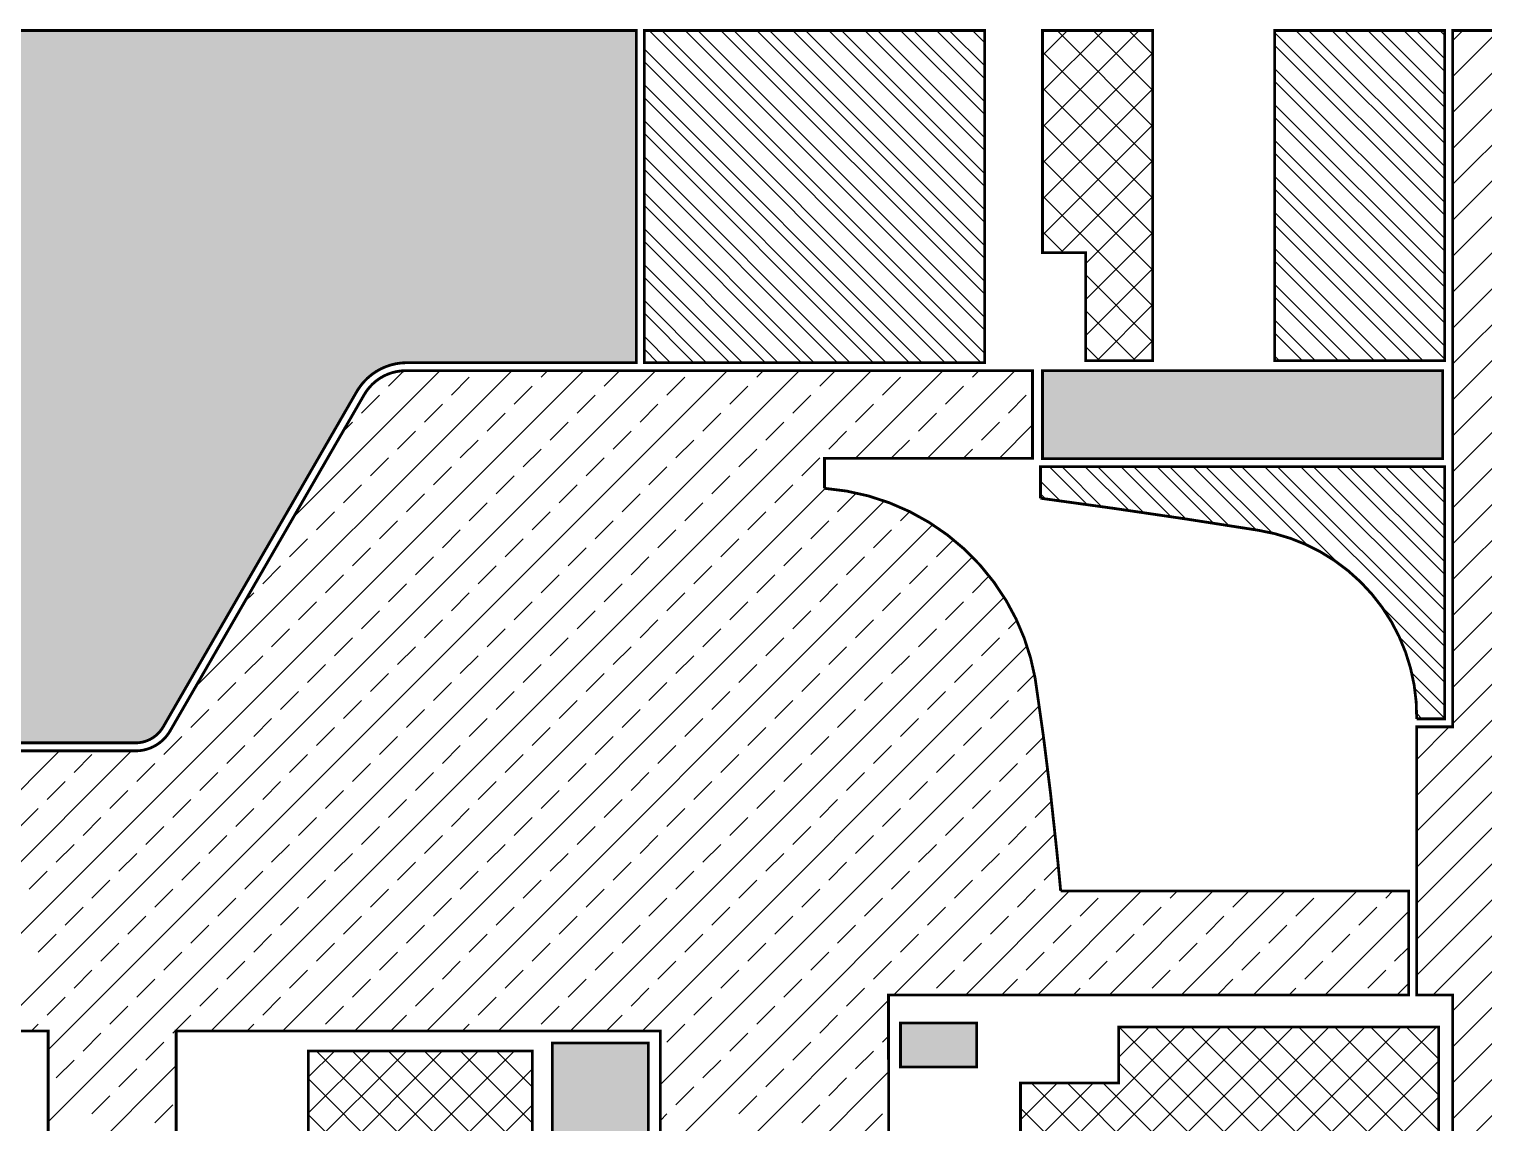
# Model space of a CAD drawing. Header units: millimetres. Extents: x -399213 to 265804, y -9748 to 250638.
# Drawn here: x 60183 to 96538, y 61905 to 89235 of the extents above; entities that cross this region are included whole.
import ezdxf

# ---------------------------------------------------------------- set-up
doc = ezdxf.new("R2010")
doc.units = ezdxf.units.MM
doc.header["$MEASUREMENT"] = 0
doc.layers.add('A-SYM', color=7, linetype='Continuous')
pattern_1 = [(135, (-645889.4401192686, -28571.20610765542), (-449.0128060534577, -449.0128060534577), []), (135, (-646206.9401192686, -28571.20610765542), (-449.0128060534577, -449.0128060534577), [])]

msp = doc.modelspace()

# ---------------------------------------------------------------- hatches: boundary and pattern name
at = {"true_color": 0xf7f281}
h = msp.add_hatch(dxfattribs=at)
h.set_pattern_fill('HEX', color=51, scale=200)
h.set_pattern_definition([(0, (-645889.4401192686, -28571.20610765542), (0, 1099.85226308), [635, -1270]), (120, (-645889.4401192686, -28571.20610765542), (-952.5000002370856, -549.9261315399997), [634.9999999999987, -1269.999999999997]), (59.99999999999999, (-645254.4401192686, -28571.20610765542), (-952.5000002370854, 549.92613154), [635, -1270])])
edge = h.paths.add_edge_path()
edge.add_line((41359.37660260103, 38699.99998421835), (41359.37660260103, 48599.9999998752))
edge.add_line((41359.37660260103, 48599.9999998752), (71353.2456475487, 48599.9999998752))
edge.add_arc((71353.2456475487, 47999.99999987518), 600.0000000000218, -30.045201841981225, 90, ccw=False)
edge.add_line((71872.62405184947, 47699.5901579159), (66059.91453972692, 37650))
edge.add_line((66059.91453972692, 37650), (43059.37660310441, 37699.99999999888))
edge.add_line((43059.37660310441, 37699.99999999888), (43061.55046527018, 38699.99998421836))
edge.add_line((43061.55046527018, 38699.99998421836), (41359.37660260103, 38699.99998421835))
edge = h.paths.add_edge_path()
edge.add_line((90359.3766031044, 43100.00000000093), (88081.38834145945, 43100.00000000093))
edge.add_arc((88081.38834145945, 40300.00000000088), 2800.000000000051, 90, 142.7880094038808)
edge.add_arc((378887.2896284909, -175595.8551704884), 364986.3802762206, 143.4048412577425, 146.5665454389913)
edge.add_line((74296.55631510238, 25500.00000000029), (90359.3766031044, 25500.00000000029))
edge.add_line((90359.3766031044, 25500.00000000029), (90359.3766031044, 43100.00000000093))
h.paths.add_polyline_path([(23759.37660310348, 68000.00000000028), (31759.37660260429, 68000.00000000028), (31759.37660260429, 47700.00000000991), (23759.37660310348, 47700.00000000991)])
edge = h.paths.add_edge_path()
edge.add_line((33009.37660310348, 71400.00000000033), (33009.37660310348, 89200))
edge.add_line((33009.37660310348, 89200), (75359.37660313293, 89200))
edge.add_line((75359.37660313293, 89200), (75359.37660313293, 80899.9999999905))
edge.add_line((75359.37660313293, 80899.9999999905), (69625.22297395137, 80899.9999999905))
edge.add_arc((69625.22297395137, 79449.40476189576), 1450.595238094747, 90, 148.8393472802702)
edge.add_line((68383.91989519249, 80199.99999998808), (63534.17763402907, 71800.0000000007))
edge.add_arc((62841.3573110031, 72199.99999999796), 799.9999999972592, 269.9999999998864, 330.00000000011323, ccw=False)
edge.add_line((62841.35731100151, 71400.0000000007), (33009.37660310348, 71400.00000000033))
h = msp.add_hatch()
h.set_pattern_fill('KHAT43', color=256, scale=2000)
h.set_pattern_definition([(0, (-645889.4401192686, -28571.20610765542), (500, 500), [900, -600, 400, -100]), (0, (-645889.4401192686, -28171.20610765542), (500, 500), [900, -100, 400, -600]), (90, (-645889.4401192686, -28571.20610765542), (-500, -499.9999999999999), [400, -100, 900, -600]), (90, (-645489.4401192686, -28671.20610765542), (500, 499.9999999999999), [-600, 900, -100, 400])])
h.paths.add_polyline_path([(95509.37660310208, 80699.9999999908), (95509.37660310208, 78499.9999999908), (85509.37660310394, 78499.9999999908), (85509.37660310394, 80699.9999999908)])
h.paths.add_polyline_path([(20559.37660310371, 84400), (23559.37660310324, 84400), (23559.37660310324, 81900.83242300102), (20559.37660310371, 81900.83242300102)])
h = msp.add_hatch()
h.set_pattern_fill('ANSI35', color=256, scale=100)
h.set_pattern_definition([(45, (-645889.4401192686, -28571.20610765542), (-449.0128060534577, 449.0128060534577), []), (45, (-645440.4271192686, -28571.20610765542), (-449.0128060534577, 449.0128060534577), [793.75, -158.75, 0, -158.75])])
h.paths.add_polyline_path([(44659.37660260336, 57900.00000000012), (47859.37660260429, 57900.00000000012), (47859.37660260429, 52300.00000004109), (44659.37660260336, 52300.00000004109)])
h.paths.add_polyline_path([(69209.37660262175, 53999.99999998388), (72759.3766026292, 53999.99999998388), (72759.3766026292, 52300.00000002986), (69209.37660262175, 52300.00000002986)])
h.paths.add_polyline_path([(166809.3766030959, 24100.00000003856), (168909.3766030959, 24100.00000003856), (168909.3766030959, 22900.00000003836), (166809.3766030959, 22900.00000003836)])
h.paths.add_polyline_path([(169209.3766030959, 22100.00000003114), (174809.3766030959, 22100.00000003114), (174809.3766030959, 19600.00000006834), (169209.3766030959, 19600.00000006834)])
h.paths.add_polyline_path([(157709.3766031066, 27800.00000002117), (160409.3766030879, 27800.00000002117), (160409.3766030879, 25300.00000001618), (157709.3766031066, 25300.00000001618)])
h.paths.add_polyline_path([(142209.3766031051, 27800.00000004601), (146159.3766030562, 27800.00000004601), (146159.3766030562, 26100.00000007742), (142209.3766031051, 26100.00000007742)])
h.paths.add_polyline_path([(35859.37660260429, 63900.00000000006), (38259.37660260429, 63900.00000000006), (38259.37660260429, 52100.00000000797), (35859.37660260429, 52100.00000000797)])
h.paths.add_polyline_path([(73259.3766026292, 63900.00000000343), (75659.3766026292, 63900.00000000343), (75659.3766026292, 52100.00000002998), (73259.3766026292, 52100.00000002998)])
h.paths.add_polyline_path([(84659.37660310394, 53102.22099111835), (84659.37660310394, 54799.99999989208), (81959.37660310394, 54799.99999989208), (81959.37660310394, 51599.99999986973), (83861.59759437782, 51599.99999986973), (83861.59759437782, 53102.22099111835)])
h.paths.add_polyline_path([(81959.37660310394, 64399.9999998532), (83861.59759437712, 64399.9999998532), (83861.59759437712, 63299.99999988417), (81959.37660310394, 63299.99999988417)])
h.paths.add_polyline_path([(146459.376603056, 27800.00000004601), (147909.3766031052, 27800.00000004601), (147909.3766031052, 26100.00000007769), (146459.376603056, 26100.00000007769)])
h.paths.add_polyline_path([(148209.3766031049, 27800.00000004601), (150909.3766031049, 27800.00000004601), (150909.3766031049, 25900.00000003856), (148209.3766031049, 25900.00000003856)])
h.paths.add_polyline_path([(151209.376603141, 25000.00000003856), (153909.3766030802, 25000.00000003856), (153909.3766030802, 19600.00000006836), (151209.376603141, 19600.00000006836)])
h.paths.add_polyline_path([(157709.3766031474, 25000.00000003853), (160409.3766031381, 25000.00000003853), (160409.3766031381, 19599.99999996537), (157709.3766031474, 19599.99999996537)])
at = {"layer": 'A-SYM'}
h = msp.add_hatch(dxfattribs=at)
h.set_pattern_fill('STEEL', color=6, scale=200, angle=90)
h.set_pattern_definition(pattern_1)
h.paths.add_polyline_path([(196959.3766031035, 46900), (196959.3766031043, 7099.999999999665), (183959.3766030998, 7099.999999999418), (183969.3766030999, 8900), (189959.3766030998, 8900), (189959.3766030998, 10700.00000000818), (193959.3766031044, 10700.00000000827), (193959.3766031042, 23200.00000000832), (189759.3751551809, 23200.00000000821), (189759.3751551808, 19300.00000004505), (178309.3766030867, 19300.00000004505), (178309.3766030867, 30450), (179509.3766031044, 30450), (179509.3766031044, 38950), (179409.3766031043, 38950), (179409.3766031043, 46900.00000000012)])
h.paths.add_polyline_path([(4759.376603105688, 37450), (34859.37660310441, 37450), (34859.37660310441, 25500), (4759.376603105688, 25500)])
h.paths.add_polyline_path([(31759.37660260429, 71200.0000000003), (26259.37660310336, 71200.0000000003), (26259.37660310336, 68200.0000000003), (31759.37660260429, 68200.0000000003)])
h.paths.add_polyline_path([(26259.37660310336, 68200.00000000035), (23559.37660310348, 68200.0000000006), (23559.37660310278, 47500.0000000099), (26994.37647877191, 47500.00000000991), (26994.37647877191, 45700.00000000988), (20559.37660310382, 45700.00000000023), (20559.37660310359, 71400.00000000004), (15959.37660310441, 71400.00000000007), (15959.37660310441, 76899.99999999993), (20559.37660310371, 76899.99999999994), (20559.37660310371, 81700.00000000001), (23559.37660310324, 81700.00000000012), (23559.37660310313, 71200), (23859.37660310301, 71200), (26259.37660310336, 71196.36479447756)])
h.paths.add_polyline_path([(75559.37660313293, 89199.99999999999), (84064.65830234264, 89199.99999999999), (84064.65830234264, 80899.9999999904), (75559.37660313293, 80899.9999999904)])
h.paths.add_polyline_path([(91309.37660311139, 89200.00000000198), (95559.37660310208, 89200.00000000198), (95559.37660310208, 80949.9999999908), (91309.37660311139, 80949.9999999908)])
h.paths.add_polyline_path([(189959.3766031046, 10900.00000000815), (193759.3766031041, 10900.00000000815), (193759.3766031041, 23000.00000000841), (189959.3766031046, 23000.00000000841)], flags=17)
h.paths.add_polyline_path([(180359.3766031044, 7099.99999999936), (183749.3766030996, 7099.999999999127), (183759.3766030998, 9100), (188759.3766030998, 9100), (188759.3766030998, 10900), (189759.3766031046, 10900.00000000003), (189759.3766031043, 19100.00000004505), (180359.3766031044, 19100.00000004465)])
h.paths.add_polyline_path([(-1340.623396894895, 28499.99999999988), (1359.376603105804, 28499.99999999988), (1359.376603105804, 20049.99999999988), (-1340.623396894895, 20049.99999999988)])
h = msp.add_hatch(dxfattribs=at)
h.set_pattern_fill('ANSI37', color=4, scale=200)
h.set_pattern_definition([(45, (-645889.4401192686, -28571.20610765542), (-449.0128060534577, 449.0128060534577), []), (135, (-645889.4401192686, -28571.20610765542), (-449.0128060534577, -449.0128060534576), [])])
h.paths.add_polyline_path([(-540.6233968960587, 10400.00000000198), (-540.6233968960587, 12800.00000003178), (-1340.623396894196, 12800.00000003178), (-1340.623396894196, 18900.00000000198), (1309.376603105804, 18900.00000000198), (1309.376603105804, 10400.00000000198)])
h.paths.add_polyline_path([(60859.37660310394, 3350.000000001979), (60859.37660310394, 1500.000000001979), (57459.37660307321, 1500.000000001979), (57459.37660307321, 700.0000000019791), (51359.37660310394, 700.0000000019791), (51359.37660310394, 3350.000000001979)])
h.paths.add_polyline_path([(38509.37660260289, 35250.00000000198), (35209.37660260289, 35250.00000000198), (35209.37660260475, 45300.00000000943), (38509.37660260289, 45300.00000000943)])
h.paths.add_polyline_path([(103559.3766031039, 1500.000000001979), (105959.3766031347, 1500.000000001979), (105959.3766031347, 700.0000000019791), (112059.3766031039, 700.0000000019791), (112059.3766031039, 3350.000000001979), (103559.3766031039, 3350.000000001979)])
h.paths.add_polyline_path([(177109.3766030909, 27800.00000003923), (177109.3766030909, 25970.00000006903), (177809.3766030928, 25970.00000004668), (177809.3766030928, 19600.00000006903), (175109.3766030928, 19600.00000006903), (175109.3766030928, 27800.00000003923)])
h.paths.add_polyline_path([(177259.3766031021, 46850.00000000198), (177259.3766031021, 44499.99999997218), (176509.3766031039, 44499.99999997218), (176509.3766031039, 38400.00000000198), (179159.3766031039, 38400.00000000198), (179159.3766031039, 46850.00000000198)])
h.paths.add_polyline_path([(121309.3766022732, 57099.99999997963), (116509.3766022732, 57099.99999997963), (116509.3766022732, 64299.99999997963), (127459.3766031021, 64299.99999997963), (127459.3766031021, 59799.99999997963), (121309.3766022732, 59799.99999997963)])
h.paths.add_polyline_path([(162759.3767589123, 81300.00000000198), (162759.3767589123, 78650.00000000198), (153059.3766031039, 78650.00000000198), (153059.3766031039, 81300.00000000198), (159159.3766030732, 81300.00000000198), (159159.3766030732, 80500.00000000198), (161209.3767589123, 80500.00000000198), (161209.3767589123, 81300.00000000198)])
h.paths.add_polyline_path([(86584.37660310382, 80950.00000003526), (86584.37660310394, 83649.9999999908), (85509.37660310394, 83649.9999999908), (85509.37660310394, 89200.00000000198), (88259.37660311139, 89200.00000000198), (88259.37660310941, 80950.00000003526)])
h.paths.add_polyline_path([(38759.37660260289, 63700.00000000198), (38759.37660266436, 56299.99999999453), (40559.37660260289, 56299.99999999453), (40559.37660260289, 54299.99999999453), (42609.37660260289, 54299.99999999453), (42609.37660260289, 52300.00000005786), (44359.37660260289, 52300.00000005786), (44359.37660260289, 58200.00000000198), (44859.37660260289, 58200.00000000198), (44859.37660260289, 60900.00000000198), (44359.37660260289, 60900.00000000198), (44359.37660260289, 63700.00000000198)])
h.paths.add_polyline_path([(72759.37660262804, 63700.00000000198), (67159.3766026299, 63700.00000000198), (67159.3766026299, 52300.00000003178), (68909.37660262804, 52300.00000003178), (68909.37660262804, 54299.99999998335), (70959.37660262058, 54299.99999998335), (70959.37660262058, 56299.99999998335), (72759.37660262058, 56299.99999998335)])
h.paths.add_polyline_path([(169209.3766030956, 25400.00000003923), (173959.3766030956, 25400.00000003923), (173959.3766030993, 27800.00000004668), (170109.3766030956, 27800.00000001688), (170109.3766030956, 26950.00000001688), (169209.3766031188, 26950.00000001315)])
h.paths.add_polyline_path([(15959.37660310441, 89200.00000000001), (15959.37660310441, 84699.99999999994), (23559.37660310313, 84700.00000000019), (23559.37660310301, 89199.99999999999)])
h.paths.add_polyline_path([(95409.3766031044, 64299.99999999999), (95409.3766031044, 59799.99999999904), (84959.37660310382, 59800), (84959.37660310382, 62899.99999988417), (87409.37660314376, 62899.99999988417), (87409.37660314376, 64300)])
h.paths.add_polyline_path([(150909.3766031039, 19600.00000006903), (145209.3766030909, 19600.00000009139), (145209.3766030881, 25800.00000006903), (147909.3766031058, 25800.00000006903), (147909.3766031058, 25600.00000003923), (150909.3766031039, 25600.00000003923)])
h = msp.add_hatch(dxfattribs=at)
h.set_pattern_fill('ANSI31', color=1, scale=200)
h.set_pattern_definition([(45, (-645889.4401192686, -28571.20610765542), (-449.0128060534577, 449.0128060534577), [])])
h.paths.add_polyline_path([(116209.3766022741, 64599.99999998073), (116209.3766022741, 56799.99999998062), (121609.3766022741, 56799.99999998062), (121609.3766022741, 59499.99999998062), (128559.3766031032, 59499.99999998062), (128559.3766031032, 64599.9999999805)], flags=16)
h.paths.add_polyline_path([(112559.3766031041, 38000), (120159.3766031041, 38000), (120159.3766031044, 14000.00000000012), (112559.3766031044, 14000.00000000012)], flags=16)
h.paths.add_polyline_path([(95759.3766031044, 89200), (103359.3766031035, 89199.99999999999), (103359.3766031035, 81300), (125059.3766031037, 81300), (125059.3766031036, 79599.99999999907), (128459.3766031036, 79599.99999999884), (128459.3766031037, 81700), (125459.3626503729, 81699.99999999953), (125459.3774138093, 88100.00000000001), (138359.3766031034, 88099.99999999988), (138359.3766031042, 77299.99999999907), (153009.3766031037, 77299.99999999907), (153009.3766031037, 78399.99999999907), (163009.3766031035, 78399.99999999907), (163009.3766031036, 81299.99999999875), (163159.3766031036, 81299.99999999876), (163159.3766031037, 89200), (174966.8352236398, 89200), (200167.5976120103, 64000), (197659.3766031031, 63684.98120507167), (197659.3766031031, 46784.98120507004), (176259.3766031035, 47099.99999999994), (176259.3766031042, 40899.99999999534), (171609.3766031042, 40899.99999999482), (171609.3766031042, 45599.99999999534), (170109.3766031038, 45599.99999999534), (170109.3766031038, 47099.99999999872), (161198.8214755745, 47099.99999999872), (158559.3766031117, 45340.37008502739), (149309.3766031116, 45340.37008503592), (146719.9317306593, 47100.00000000012), (131759.3766031078, 47100.00000000271), (131759.3766031066, 25200.0000000461), (138759.3766031042, 25200.00000003724), (138759.3766031042, 21450.00000000093), (132659.3766031044, 21450.00000000093), (132659.3766031044, 19950), (131759.3766031044, 19950), (131759.3766031044, 16800.00000006543), (138909.3766031044, 16800.00000006543), (138909.3766031042, 10499.99999999965), (131759.3766031048, 10499.99999999965), (131759.3766031048, 8200.000000001732), (145209.3766031044, 8200.000000001732), (145209.3766031044, 700), (112309.3766031046, 700), (112309.3766031044, 3600.000000000873), (95159.3766031044, 3600.000000000247), (95159.3766031044, 5799.999999999534), (85359.37660310452, 5799.999999999534), (85359.37660310452, 700.0000000002328), (64009.37658314896, 699.9999999995052), (64009.37658314907, 3599.999931939747), (39159.37660310464, 3599.999931941027), (39159.37660310464, 700.0000000002328), (7559.376603103476, 700.0000000002328), (7559.376603103476, 10400.00000000012), (1559.376603104873, 10400.00000000012), (1559.376603105571, 17100.00000000032), (15959.37660310348, 17100), (15959.37660310348, 16900), (40659.37660310278, 16899.99999999697), (40659.37660310266, 15199.99999999907), (44059.37660310324, 15199.99999999866), (44059.37660310348, 17300.00000000012), (37459.37660310348, 17300.00000000012), (37459.37660310348, 25500), (35059.37660310441, 25500), (35059.37660310534, 35000.00000000024), (38759.37660260068, 34999.99999999988), (38759.37660260103, 38499.99998421835), (42809.37660310441, 38499.99998421835), (42809.37660310441, 34999.99999999988), (62309.37660310348, 34999.99999999988), (62309.37660310348, 25499.99999999999), (58459.37660310161, 25499.99999999999), (58459.37660310161, 16899.99999999907), (90559.3766031044, 16900.00000000012), (90559.3766031044, 59449.99999999999), (95759.37660310417, 59449.99999999999), (95759.3766031044, 65100), (94859.3766031044, 65100.00000000001), (94859.3766031044, 71800), (95759.37660310348, 71800)])
h = msp.add_hatch(dxfattribs=at)
h.set_pattern_fill('STEEL', color=6, scale=200, angle=90)
h.set_pattern_definition(pattern_1)
edge = h.paths.add_edge_path()
edge.add_line((85459.37660310301, 78299.99999999072), (85459.37660310313, 77512.92485694317))
edge.add_arc((57159.37660315268, -133747.593932596), 213147.5939325199, 80.89099970402458, 82.3702036607965, ccw=False)
edge.add_arc((90159.37660310416, 72071.25704140945), 4700.000000000185, 40.445499852010585, 80.8909997040829, ccw=False)
edge.add_arc((90159.3766031044, 72071.25704140967), 4699.999999999857, -0.8686987569288931, 40.445499852010585, ccw=False)
edge.add_line((94858.8364054698, 72000), (95559.37660310336, 72000))
edge.add_line((95559.37660310336, 72000), (95559.37660310336, 78299.99999999076))
edge.add_line((95559.37660310336, 78299.99999999076), (85459.37660310301, 78299.99999999072))
h.paths.add_polyline_path([(10159.37660310511, 25099.99999999999), (15759.37660310359, 25099.99999999999), (15759.37660310359, 17310.00000002235), (10159.37660310511, 17310.00000002235)])

# ---------------------------------------------------------------- linework, layer by layer
at = {"color": 31, "linetype": 'Continuous'}
for p, q in [((57539.18222110532, 64200.00000001595), (74039.18222107989, 80699.99999999051)), ((59335.23344532179, 64200.00000001863), (75835.23344529362, 80699.99999999045)), ((60659.37660264579, 63728.09193312883), (77631.28466950753, 80699.99999999057)), ((60659.37660265114, 61932.04070892028), (79427.33589372138, 80699.99999999051)), ((64341.56235519482, 72798.43135831936), (72243.13099686604, 80699.99999999057)), ((64723.38711795403, 64200.00000000937), (81223.38711793511, 80699.99999999045)), ((66795.01395394257, 77047.9341812809), (70447.07977265213, 80699.99999999045)), ((69163.45390875588, 80314.39936030805), (69548.08323545552, 80699.02868700768)), ((70734.99872994289, 80089.89295728126), (71184.01153599635, 80538.90576333473)), ((72980.06276021022, 80538.9057633348), (73141.15699686605, 80699.99999999063)), ((74551.60758139729, 80314.39936030796), (74937.20822107984, 80699.99999999051)), ((76123.15240258446, 80089.89295728134), (76572.16520863792, 80538.9057633348)), ((78368.21643285164, 80538.90576333473), (78529.31066950747, 80699.99999999056)), ((79939.76125403879, 80314.39936030797), (80325.36189372135, 80699.99999999053)), ((80829.43834217155, 78510.0000000131), (83019.43834214902, 80699.99999999057)), ((81511.30607522593, 80089.89295728132), (81960.3188812794, 80538.90576333478)), ((82625.48956638545, 78510.0000000131), (84815.48956636287, 80699.99999999051)), ((83756.37010549319, 80538.90576333478), (83917.46434214902, 80699.99999999061)), ((68489.9346996757, 79640.88015122786), (68938.94750572916, 80089.89295728132)), ((72306.54355113003, 79865.38655425461), (72755.5563571835, 80314.39936030807)), ((73878.0883723171, 79640.88015122777), (74327.10117837056, 80089.89295728123)), ((77694.69722377145, 79865.38655425454), (78143.71002982491, 80314.399360308)), ((79266.2420449586, 79640.88015122779), (79715.25485101207, 80089.89295728125)), ((83082.850896413, 79865.3865542546), (83531.86370246646, 80314.39936030806)), ((84654.3957176001, 79640.88015122779), (85103.40852365356, 80089.89295728125)), ((70061.4795208627, 79416.37374820108), (70510.49232691617, 79865.38655425454)), ((71633.02434204984, 79191.86734517443), (72082.0371481033, 79640.88015122789)), ((75449.63319350427, 79416.37374820115), (75898.64599955773, 79865.38655425461)), ((77021.17801469126, 79191.86734517435), (77470.19082074473, 79640.88015122782)), ((80837.78686614575, 79416.37374820113), (81286.79967219921, 79865.3865542546)), ((82409.33168733281, 79191.86734517441), (82858.34449338628, 79640.88015122787)), ((68021.73922344472, 79172.68467499688), (68265.42829664897, 79416.37374820113)), ((73204.56916323691, 78967.36094214758), (73653.58196929038, 79416.37374820105)), ((78592.72283587842, 78967.3609421476), (79041.73564193188, 79416.37374820106)), ((83980.87650851991, 78967.3609421476), (84429.88931457337, 79416.37374820106)), ((84421.54079059919, 78510.00000001304), (85259.37660310307, 79347.83581251692)), ((69387.96031178252, 78742.85453912089), (69836.97311783598, 79191.86734517435)), ((70959.50513296966, 78518.34813609424), (71408.51793902312, 78967.3609421477)), ((74776.11398442408, 78742.85453912096), (75225.12679047755, 79191.86734517443)), ((76347.65880561108, 78518.34813609417), (76796.67161166454, 78967.36094214763)), ((80164.26765706556, 78742.85453912095), (80613.28046311902, 79191.86734517441)), ((81735.81247825263, 78518.34813609422), (82184.82528430609, 78967.36094214769)), ((72531.04995415673, 78293.8417330674), (72980.06276021019, 78742.85453912086)), ((77919.20362679823, 78293.84173306741), (78368.2164328517, 78742.85453912088)), ((83523.51556638541, 78510.0000000131), (83756.37010549319, 78742.85453912088)), ((68714.44110270233, 78069.3353300407), (69163.4539087558, 78518.34813609417)), ((70285.98592388947, 77844.82892701405), (70734.99872994293, 78293.84173306751)), ((74102.5947753439, 78069.33533004078), (74551.60758139736, 78518.34813609424)), ((75674.13959653089, 77844.82892701398), (76123.15240258435, 78293.84173306744)), ((79490.74844798537, 78069.33533004076), (79939.76125403884, 78518.34813609422)), ((68040.92189362214, 77395.81612096052), (68489.9346996756, 77844.82892701398)), ((71857.53074507654, 77620.32252398721), (72306.54355113, 78069.33533004067)), ((73429.07556626371, 77395.81612096059), (73878.08837231717, 77844.82892701405)), ((77245.68441771805, 77620.32252398723), (77694.69722377151, 78069.33533004069)), ((78817.22923890519, 77395.81612096058), (79266.24204495865, 77844.82892701404)), ((66519.43834216386, 64200.00000000541), (80078.70523299306, 77759.26689083461)), ((68315.48956637376, 64200.0000000014), (81559.80807222467, 77444.31850585231)), ((69612.46671480928, 77171.30971793387), (70061.47952086275, 77620.32252398733)), ((75000.6203874507, 77171.3097179338), (75449.63319350417, 77620.32252398726)), ((80388.77406009227, 77171.30971793385), (80837.78686614573, 77620.32252398731)), ((67367.40268454196, 76722.29691188033), (67816.41549059542, 77171.3097179338)), ((71184.01153599635, 76946.80331490703), (71633.02434204982, 77395.81612096049)), ((72755.55635718352, 76722.2969118804), (73204.56916323699, 77171.30971793387)), ((76572.16520863786, 76946.80331490704), (77021.17801469132, 77395.8161209605)), ((78143.710029825, 76722.29691188039), (78592.72283587846, 77171.30971793385)), ((81960.31888127935, 76946.80331490704), (82191.21294395304, 77177.69737758073)), ((68938.9475057291, 76497.79050885368), (69387.96031178256, 76946.80331490714)), ((70111.54079058347, 64199.99999999732), (82764.4437751472, 76852.90298456105)), ((70510.49232691617, 76273.28410582684), (70959.50513296963, 76722.2969118803)), ((74327.10117837052, 76497.7905088536), (74776.11398442398, 76946.80331490707)), ((75898.64599955767, 76273.28410582685), (76347.65880561114, 76722.29691188032)), ((79715.25485101208, 76497.79050885366), (80164.26765706555, 76946.80331490713)), ((81286.79967219917, 76273.28410582685), (81735.81247825263, 76722.29691188032)), ((66693.88347546177, 76048.77770280014), (67142.89628151523, 76497.7905088536)), ((72082.03714810334, 76048.77770280022), (72531.0499541568, 76497.79050885368)), ((77470.19082074481, 76048.7777028002), (77919.20362679828, 76497.79050885366)), ((82858.34449338625, 76048.77770280014), (83284.81862736243, 76475.25183677633)), ((68265.42829664891, 75824.27129977349), (68714.44110270237, 76273.28410582696)), ((69836.97311783598, 75599.76489674665), (70285.98592388944, 76048.77770280011)), ((71907.5920147933, 64199.99999999336), (83755.09673660254, 76047.5047218026)), ((73653.58196929033, 75824.27129977342), (74102.5947753438, 76273.28410582688)), ((75225.12679047749, 75599.76489674667), (75674.13959653095, 76048.77770280013)), ((79041.7356419319, 75824.27129977348), (79490.74844798536, 76273.28410582694)), ((80613.28046311898, 75599.76489674667), (81062.29326917244, 76048.77770280013)), ((66020.36426638158, 75375.25849371996), (66469.37707243505, 75824.27129977342)), ((71408.51793902315, 75375.25849372003), (71857.53074507661, 75824.27129977349)), ((76796.67161166463, 75375.25849372002), (77245.68441771809, 75824.27129977348)), ((82184.82528430606, 75375.25849371996), (82633.83809035952, 75824.27129977342)), ((67591.90908756873, 75150.7520906933), (68040.92189362219, 75599.76489674677)), ((69163.4539087558, 74926.24568766647), (69612.46671480926, 75375.25849371993)), ((72980.06276021014, 75150.75209069323), (73429.07556626361, 75599.7648967467)), ((74551.6075813973, 74926.24568766648), (75000.62038745076, 75375.25849371994)), ((78368.21643285171, 75150.75209069329), (78817.22923890517, 75599.76489674675)), ((79939.76125403879, 74926.24568766648), (80388.77406009226, 75375.25849371994)), ((83756.3701054932, 75150.7520906933), (84176.06365267621, 75570.44563787631)), ((65568.28762469703, 74923.1818520354), (65795.85786335486, 75150.75209069323)), ((66918.38987848854, 74477.23288161312), (67367.402684542, 74926.24568766658)), ((70734.99872994296, 74701.73928463984), (71184.01153599643, 75150.7520906933)), ((72306.54355112996, 74477.23288161305), (72755.55635718342, 74926.24568766651)), ((73703.64323900314, 64199.99999998929), (84546.68015064491, 75043.03691163106)), ((76123.15240258444, 74701.73928463983), (76572.1652086379, 75150.75209069329)), ((77694.69722377152, 74477.2328816131), (78143.71002982499, 74926.24568766657)), ((81511.30607522588, 74701.73928463977), (81960.31888127934, 75150.75209069323)), ((83082.85089641302, 74477.23288161312), (83531.86370246648, 74926.24568766658)), ((68489.9346996756, 74252.72647858628), (68938.94750572907, 74701.73928463974)), ((73878.08837231711, 74252.7264785863), (74327.10117837058, 74701.73928463976)), ((79266.2420449586, 74252.7264785863), (79715.25485101207, 74701.73928463976)), ((66244.87066940835, 73803.71367253293), (66693.88347546181, 74252.7264785864)), ((70061.47952086278, 74028.22007555966), (70510.49232691624, 74477.23288161312)), ((71633.02434204977, 73803.71367253286), (72082.03714810323, 74252.72647858632)), ((75449.63319350425, 74028.22007555964), (75898.64599955772, 74477.2328816131)), ((77021.17801469134, 73803.71367253292), (77470.1908207448, 74252.72647858638)), ((80837.78686614569, 74028.22007555958), (81286.79967219915, 74477.23288161305)), ((82409.33168733283, 73803.71367253293), (82858.34449338629, 74252.7264785864)), ((84654.39571760014, 74252.72647858635), (84863.57355918355, 74461.90432016976)), ((67816.41549059542, 73579.20726950609), (68265.42829664888, 74028.22007555955)), ((69387.96031178259, 73354.70086647947), (69836.97311783605, 73803.71367253293)), ((73204.56916323693, 73579.2072695061), (73653.58196929039, 74028.22007555957)), ((74776.11398442407, 73354.70086647946), (75225.12679047753, 73803.71367253292)), ((75499.69446321303, 64199.99999998539), (85120.27928799996, 73820.58482477232)), ((78592.72283587842, 73579.2072695061), (79041.73564193188, 74028.22007555957)), ((80164.2676570655, 73354.7008664794), (80613.28046311896, 73803.71367253286)), ((83980.87650851996, 73579.20726950617), (84429.88931457342, 74028.22007555963)), ((65571.35146032817, 73130.19446345275), (66020.36426638163, 73579.20726950621)), ((70959.50513296959, 73130.19446345267), (71408.51793902305, 73579.20726950614)), ((76347.65880561115, 73130.19446345273), (76796.67161166461, 73579.2072695062)), ((81735.81247825264, 73130.19446345275), (82184.8252843061, 73579.20726950621)), ((67142.89628151523, 72905.6880604259), (67591.9090875687, 73354.70086647937)), ((68714.4411027024, 72681.18165739928), (69163.45390875587, 73130.19446345275)), ((72531.04995415674, 72905.68806042592), (72980.0627602102, 73354.70086647938)), ((74102.59477534388, 72681.18165739927), (74551.60758139734, 73130.19446345273)), ((77919.20362679823, 72905.68806042592), (78368.2164328517, 73354.70086647938)), ((79490.74844798532, 72681.18165739921), (79939.76125403878, 73130.19446345267)), ((83307.35729943977, 72905.68806042598), (83756.37010549323, 73354.70086647944)), ((84878.90212062681, 72681.1816573992), (85306.42238570307, 73108.70192247546)), ((64897.83225124798, 72456.67525437256), (65346.84505730144, 72905.68806042602)), ((70285.9859238894, 72456.67525437249), (70734.99872994286, 72905.68806042595)), ((75674.13959653096, 72456.67525437255), (76123.15240258443, 72905.68806042601)), ((81062.29326917246, 72456.67525437256), (81511.30607522592, 72905.68806042602)), ((66469.37707243505, 72232.16885134572), (66918.38987848851, 72681.18165739918)), ((68040.92189362222, 72007.6624483191), (68489.93469967568, 72456.67525437256)), ((71857.53074507655, 72232.16885134573), (72306.54355113002, 72681.1816573992)), ((73429.0755662637, 72007.66244831908), (73878.08837231716, 72456.67525437255)), ((77245.68441771805, 72232.16885134573), (77694.69722377151, 72681.1816573992)), ((78817.22923890513, 72007.66244831902), (79266.24204495859, 72456.67525437249)), ((82633.83809035958, 72232.16885134579), (83082.85089641305, 72681.18165739925)), ((84205.38291154662, 72007.66244831901), (84654.39571760008, 72456.67525437247)), ((64224.31304216781, 71783.15604529237), (64673.32584822126, 72232.16885134584)), ((65795.85786335486, 71558.64964226553), (66244.87066940832, 72007.662448319)), ((69612.46671480921, 71783.1560452923), (70061.47952086267, 72232.16885134576)), ((71184.01153599637, 71558.64964226555), (71633.02434204983, 72007.66244831901)), ((75000.62038745078, 71783.15604529236), (75449.63319350424, 72232.16885134582)), ((75959.37660262932, 62863.63091518788), (85424.61791283818, 72328.87222539674)), ((76572.16520863786, 71558.64964226555), (77021.17801469132, 72007.66244831901)), ((80388.77406009227, 71783.15604529237), (80837.78686614573, 72232.16885134584)), ((81960.3188812794, 71558.6496422656), (82409.33168733286, 72007.66244831907)), ((67367.40268454203, 71334.14323923891), (67816.4154905955, 71783.15604529237)), ((72755.55635718351, 71334.1432392389), (73204.56916323697, 71783.15604529236)), ((78143.71002982494, 71334.14323923884), (78592.7228358784, 71783.1560452923)), ((83531.86370246643, 71334.14323923882), (83980.8765085199, 71783.15604529229)), ((63550.79383308761, 71109.63683621219), (63999.80663914107, 71558.64964226565)), ((65122.33865427467, 70885.13043318535), (65571.35146032814, 71334.14323923881)), ((68938.94750572903, 71109.63683621211), (69387.96031178249, 71558.64964226558)), ((70510.49232691618, 70885.13043318536), (70959.50513296964, 71334.14323923882)), ((74327.10117837059, 71109.63683621217), (74776.11398442405, 71558.64964226563)), ((75898.64599955767, 70885.13043318536), (76347.65880561114, 71334.14323923882)), ((79715.25485101208, 71109.63683621219), (80164.26765706555, 71558.64964226565)), ((81286.79967219921, 70885.13043318542), (81735.81247825267, 71334.14323923888)), ((85103.40852365359, 71109.6368362122), (85533.60465642375, 71539.83296898236)), ((51159.37660265225, 61412.29682999058), (60947.07977266237, 71200.0000000007)), ((55743.13099688885, 64200.00000001339), (62743.13099687622, 71200.00000000076)), ((61305.72980282032, 70660.6240301587), (61754.74260887378, 71109.63683621216)), ((66693.88347546184, 70660.62403015872), (67142.8962815153, 71109.63683621219)), ((72082.03714810332, 70660.62403015871), (72531.04995415678, 71109.63683621217)), ((77470.19082074476, 70660.62403015865), (77919.20362679822, 71109.63683621211)), ((82858.34449338625, 70660.62403015864), (83307.35729943971, 71109.6368362121)), ((62877.27462400743, 70436.117627132), (63326.28743006088, 70885.13043318546)), ((64448.81944519449, 70211.61122410516), (64897.83225124795, 70660.62403015862)), ((68265.42829664884, 70436.11762713193), (68714.4411027023, 70885.13043318539)), ((69836.973117836, 70211.61122410517), (70285.98592388946, 70660.62403015864)), ((73653.5819692904, 70436.11762713199), (74102.59477534387, 70885.13043318545)), ((75225.12679047749, 70211.61122410517), (75674.13959653095, 70660.62403015864)), ((75959.37660262937, 61067.57969097403), (85635.97120070568, 70744.17428905034)), ((79041.7356419319, 70436.117627132), (79490.74844798536, 70885.13043318546)), ((80613.28046311902, 70211.61122410523), (81062.29326917249, 70660.6240301587)), ((84429.8893145734, 70436.11762713201), (84878.90212062687, 70885.13043318548)), ((60632.21059374014, 69987.10482107851), (61081.22339979359, 70436.11762713197)), ((62203.75541492724, 69762.59841805181), (62652.7682209807, 70211.61122410528)), ((66020.36426638166, 69987.10482107854), (66469.37707243512, 70436.117627132)), ((67591.90908756865, 69762.59841805174), (68040.92189362212, 70211.6112241052)), ((71408.51793902314, 69987.10482107852), (71857.5307450766, 70436.11762713199)), ((72980.06276021022, 69762.5984180518), (73429.07556626368, 70211.61122410526)), ((76796.67161166457, 69987.10482107846), (77245.68441771803, 70436.11762713193)), ((78368.21643285171, 69762.59841805181), (78817.22923890517, 70211.61122410528)), ((82184.82528430606, 69987.10482107845), (82633.83809035952, 70436.11762713191)), ((83756.37010549322, 69762.59841805183), (84205.38291154668, 70211.61122410529)), ((63775.3002361143, 69538.09201502497), (64224.31304216775, 69987.10482107844)), ((69163.45390875581, 69538.09201502499), (69612.46671480927, 69987.10482107845)), ((74551.6075813973, 69538.09201502499), (75000.62038745076, 69987.10482107845)), ((79939.76125403884, 69538.09201502505), (80388.7740600923, 69987.10482107851)), ((85327.91492668027, 69538.09201502497), (85731.57297609274, 69941.75006443744)), ((59958.69138465995, 69313.58561199832), (60407.7041907134, 69762.59841805178)), ((61530.23620584705, 69089.07920897163), (61979.24901190051, 69538.09201502509)), ((65346.84505730147, 69313.58561199835), (65795.85786335493, 69762.59841805181)), ((66918.38987848847, 69089.07920897155), (67367.40268454193, 69538.09201502502)), ((70734.99872994295, 69313.58561199834), (71184.01153599641, 69762.5984180518)), ((72306.54355113003, 69089.07920897161), (72755.5563571835, 69538.09201502507)), ((76123.15240258438, 69313.58561199828), (76572.16520863785, 69762.59841805174)), ((77694.69722377152, 69089.07920897163), (78143.71002982499, 69538.09201502509)), ((81511.30607522588, 69313.58561199826), (81960.31888127934, 69762.59841805173)), ((83082.85089641303, 69089.07920897164), (83531.8637024665, 69538.0920150251)), ((63101.78102703411, 68864.57280594479), (63550.79383308758, 69313.58561199825)), ((64673.32584822128, 68640.06640291816), (65122.33865427473, 69089.07920897163)), ((68489.93469967562, 68864.5728059448), (68938.94750572908, 69313.58561199826)), ((70061.47952086276, 68640.06640291815), (70510.49232691622, 69089.07920897161)), ((73878.08837231711, 68864.5728059448), (74327.10117837058, 69313.58561199826)), ((75449.6331935042, 68640.06640291809), (75898.64599955766, 69089.07920897155)), ((79266.24204495865, 68864.57280594486), (79715.25485101211, 69313.58561199832)), ((80837.78686614569, 68640.06640291808), (81286.79967219915, 69089.07920897154)), ((81787.84813571483, 65099.99999984569), (85820.25786864996, 69132.40973278083)), ((84654.39571760008, 68864.57280594479), (85103.40852365355, 69313.58561199825)), ((60856.71699676687, 68415.55999989144), (61305.72980282032, 68864.5728059449)), ((66244.87066940828, 68415.55999989137), (66693.88347546174, 68864.57280594483)), ((71633.02434204984, 68415.55999989143), (72082.0371481033, 68864.57280594489)), ((77021.17801469134, 68415.55999989144), (77470.1908207448, 68864.5728059449)), ((82409.33168733284, 68415.55999989145), (82858.3444933863, 68864.57280594492)), ((62428.26181795393, 68191.0535968646), (62877.27462400738, 68640.06640291806)), ((63999.8066391411, 67966.54719383798), (64448.81944519456, 68415.55999989144)), ((67816.41549059543, 68191.05359686461), (68265.4282966489, 68640.06640291808)), ((69387.96031178258, 67966.54719383796), (69836.97311783604, 68415.55999989143)), ((73204.56916323693, 68191.05359686461), (73653.58196929039, 68640.06640291808)), ((74776.11398442401, 67966.5471938379), (75225.12679047747, 68415.55999989137)), ((78592.72283587846, 68191.05359686467), (79041.73564193193, 68640.06640291814)), ((80164.2676570655, 67966.54719383789), (80613.28046311896, 68415.55999989135)), ((83980.8765085199, 68191.0535968646), (84429.88931457336, 68640.06640291806)), ((60183.19778768668, 67742.04079081125), (60632.21059374014, 68191.05359686472)), ((65571.3514603281, 67742.04079081118), (66020.36426638156, 68191.05359686464)), ((70959.50513296966, 67742.04079081124), (71408.51793902312, 68191.0535968647)), ((76347.65880561115, 67742.04079081125), (76796.67161166461, 68191.05359686472)), ((81735.81247825266, 67742.04079081127), (82184.82528430612, 68191.05359686473)), ((85552.42132970704, 67966.54719383795), (85902.94972226967, 68317.07558640058)), ((61754.74260887374, 67517.53438778441), (62203.7554149272, 67966.54719383788)), ((63326.28743006091, 67293.02798475779), (63775.30023611436, 67742.04079081125)), ((67142.89628151525, 67517.53438778443), (67591.90908756871, 67966.54719383789)), ((68714.44110270239, 67293.02798475778), (69163.45390875585, 67742.04079081124)), ((72531.04995415674, 67517.53438778443), (72980.0627602102, 67966.54719383789)), ((74102.59477534382, 67293.02798475772), (74551.60758139729, 67742.04079081118)), ((77919.20362679828, 67517.53438778449), (78368.21643285174, 67966.54719383795)), ((79490.74844798532, 67293.0279847577), (79939.76125403878, 67742.04079081117)), ((83307.35729943971, 67517.53438778441), (83756.37010549317, 67966.54719383788)), ((83583.89935992862, 65099.99999984569), (86183.89935992862, 67699.99999984569)), ((84878.90212062685, 67293.02798475776), (85327.91492668031, 67742.04079081122)), ((85379.95058414253, 65099.99999984569), (87979.95058414253, 67699.99999984569)), ((87176.00180835638, 65099.99999984575), (89776.00180835638, 67699.99999984575)), ((88695.51097208128, 67517.53438778449), (88877.97658414254, 67699.99999984575)), ((88972.05303257011, 65099.99999984569), (91572.05303257011, 67699.99999984569)), ((90267.05579326834, 67293.02798475776), (90674.02780835633, 67699.99999984575)), ((90768.10425678402, 65099.99999984569), (93368.10425678408, 67699.99999984575)), ((94083.66464472277, 67517.53438778449), (94266.13025678403, 67699.99999984575)), ((61081.22339979355, 66844.01517870423), (61530.23620584701, 67293.02798475769)), ((64897.83225124792, 67068.521581731), (65346.84505730137, 67517.53438778446)), ((66469.37707243506, 66844.01517870424), (66918.38987848852, 67293.0279847577)), ((70285.98592388947, 67068.52158173105), (70734.99872994293, 67517.53438778452)), ((71857.53074507655, 66844.01517870424), (72306.54355113002, 67293.0279847577)), ((75674.13959653096, 67068.52158173107), (76123.15240258443, 67517.53438778453)), ((77245.68441771809, 66844.0151787043), (77694.69722377155, 67293.02798475776)), ((81062.29326917247, 67068.52158173108), (81511.30607522593, 67517.53438778454)), ((82633.83809035952, 66844.01517870423), (83082.85089641299, 67293.02798475769)), ((86450.44694181389, 67068.52158173101), (86899.45974786735, 67517.53438778447)), ((88021.99176300109, 66844.0151787043), (88471.00456905455, 67293.02798475776)), ((91838.60061445543, 67068.52158173105), (92287.61342050889, 67517.53438778452)), ((93410.14543564258, 66844.0151787043), (93859.15824169604, 67293.02798475776)), ((62652.76822098072, 66619.5087756776), (63101.78102703418, 67068.52158173107)), ((68040.9218936222, 66619.50877567759), (68489.93469967566, 67068.52158173105)), ((73429.07556626364, 66619.50877567753), (73878.0883723171, 67068.521581731)), ((78817.22923890513, 66619.50877567752), (79266.24204495859, 67068.52158173098)), ((84205.38291154667, 66619.50877567758), (84654.39571760013, 67068.52158173104)), ((89593.53658418816, 66619.50877567758), (90042.54939024162, 67068.52158173104)), ((92564.15548099787, 65099.99999984575), (94659.37660310452, 67195.2211219524)), ((60407.70419071337, 66170.49596962404), (60856.71699676682, 66619.5087756775)), ((64224.31304216772, 66395.00237265081), (64673.32584822118, 66844.01517870427)), ((65795.85786335488, 66170.49596962405), (66244.87066940834, 66619.50877567752)), ((69612.46671480928, 66395.00237265087), (70061.47952086275, 66844.01517870433)), ((71184.01153599637, 66170.49596962405), (71633.02434204983, 66619.50877567752)), ((75000.62038745078, 66395.00237265088), (75449.63319350424, 66844.01517870434)), ((76572.1652086379, 66170.49596962411), (77021.17801469137, 66619.50877567758)), ((80388.77406009228, 66395.0023726509), (80837.78686614575, 66844.01517870436)), ((81960.31888127934, 66170.49596962404), (82409.3316873328, 66619.5087756775)), ((85776.9277327337, 66395.00237265082), (86225.94053878717, 66844.01517870429)), ((87348.4725539209, 66170.49596962411), (87797.48535997437, 66619.50877567758)), ((91165.08140537524, 66395.00237265087), (91614.0942114287, 66844.01517870433)), ((92736.6262265624, 66170.49596962411), (93185.63903261586, 66619.50877567758)), ((61979.24901190054, 65945.98956659742), (62428.26181795399, 66395.00237265088)), ((63550.79383308755, 65721.48316357062), (63999.806639141, 66170.49596962408)), ((67367.40268454202, 65945.9895665974), (67816.41549059548, 66395.00237265087)), ((68938.9475057291, 65721.48316357068), (69387.96031178256, 66170.49596962414)), ((72755.55635718345, 65945.98956659735), (73204.56916323691, 66395.00237265081)), ((74327.10117837059, 65721.4831635707), (74776.11398442405, 66170.49596962416)), ((78143.71002982494, 65945.98956659733), (78592.7228358784, 66395.0023726508)), ((79715.2548510121, 65721.48316357071), (80164.26765706556, 66170.49596962417)), ((83531.86370246648, 65945.98956659739), (83980.87650851994, 66395.00237265085)), ((85103.40852365352, 65721.48316357064), (85552.42132970698, 66170.4959696241)), ((88920.01737510797, 65945.98956659739), (89369.03018116143, 66395.00237265085)), ((90491.56219629505, 65721.48316357068), (90940.57500234852, 66170.49596962414)), ((94308.17104774946, 65945.98956659739), (94659.37660310463, 66297.19512195255)), ((65122.3386542747, 65496.97676054388), (65571.35146032815, 65945.98956659733)), ((70510.49232691618, 65496.97676054388), (70959.50513296964, 65945.98956659733)), ((75898.64599955772, 65496.97676054393), (76347.65880561118, 65945.98956659739)), ((81286.79967219915, 65496.97676054385), (81735.81247825261, 65945.98956659732)), ((86674.95334484072, 65496.97676054393), (87123.96615089418, 65945.98956659739)), ((92063.10701748221, 65496.97676054393), (92512.11982353567, 65945.98956659739)), ((61305.72980282035, 65272.47035751723), (61754.74260887381, 65721.4831635707)), ((62877.27462400735, 65047.96395449044), (63326.28743006081, 65496.9767605439)), ((66693.88347546183, 65272.47035751722), (67142.89628151529, 65721.48316357068)), ((68265.42829664891, 65047.9639544905), (68714.44110270237, 65496.97676054396)), ((72082.03714810326, 65272.47035751717), (72531.04995415673, 65721.48316357062)), ((73653.5819692904, 65047.96395449051), (74102.59477534387, 65496.97676054396)), ((77470.19082074476, 65272.47035751715), (77919.20362679822, 65721.4831635706)), ((79041.73564193191, 65047.96395449052), (79490.74844798537, 65496.97676054398)), ((82858.34449338629, 65272.4703575172), (83307.35729943975, 65721.48316357067)), ((84481.92535992869, 65099.99999984581), (84878.9021206268, 65496.9767605439)), ((88246.49816602778, 65272.4703575172), (88695.51097208125, 65721.48316357067)), ((89870.07903257007, 65099.99999984569), (90267.05579326833, 65496.97676054396)), ((93634.65183866928, 65272.4703575172), (94083.66464472274, 65721.48316357067)), ((64448.8194451945, 64823.45755146369), (64897.83225124796, 65272.47035751714)), ((69836.973117836, 64823.45755146369), (70285.98592388946, 65272.47035751714)), ((75225.12679047753, 64823.45755146374), (75674.139596531, 65272.4703575172)), ((80613.28046311896, 64823.45755146367), (81062.29326917243, 65272.47035751712)), ((86277.97658414254, 65099.99999984575), (86450.44694181399, 65272.4703575172)), ((91666.13025678403, 65099.99999984575), (91838.60061445548, 65272.4703575172)), ((94360.2067052116, 65099.99999984569), (94659.37660310452, 65399.16989773861)), ((60632.21059374016, 64598.95114843705), (61081.22339979362, 65047.9639544905)), ((62203.75541492717, 64374.44474541026), (62652.76822098062, 64823.45755146371)), ((66020.36426638164, 64598.95114843703), (66469.3770724351, 65047.96395449049)), ((67591.90908756873, 64374.44474541031), (68040.92189362219, 64823.45755146377)), ((71408.51793902308, 64598.95114843698), (71857.53074507654, 65047.96395449043)), ((72980.06276021022, 64374.44474541032), (73429.07556626368, 64823.45755146378)), ((75959.37660262943, 59271.5284667603), (81659.5060391028, 64971.65790323366)), ((76796.67161166457, 64598.95114843697), (77245.68441771803, 65047.96395449042)), ((78368.21643285172, 64374.44474541034), (78817.22923890519, 64823.45755146379)), ((60233.25944532314, 64200.00000002002), (60407.70419071343, 64374.44474541031)), ((63775.30023611433, 64149.9383423835), (64224.31304216778, 64598.95114843696)), ((65621.41311795195, 64200.00000000733), (65795.85786335492, 64374.4447454103)), ((69213.51556637167, 64199.99999999936), (69612.46671480927, 64598.95114843696)), ((71009.56679058145, 64199.99999999534), (71184.01153599635, 64374.44474541025)), ((74601.66923900112, 64199.99999998731), (75000.6203874508, 64598.95114843701)), ((76123.15240258438, 63925.43193935678), (76572.16520863785, 64374.44474541023)), ((79939.76125403878, 64149.93834238348), (80388.77406009224, 64598.95114843694)), ((61530.23620584698, 63700.92553633007), (61979.24901190044, 64149.93834238352)), ((77694.69722377154, 63700.92553633015), (78143.710029825, 64149.9383423836)), ((81511.30607522588, 63925.43193935679), (81660.41080679574, 64074.53667092667)), ((63101.78102703414, 63476.41913330332), (63550.79383308759, 63925.43193935677)), ((79266.24204495859, 63476.41913330329), (79715.25485101205, 63925.43193935675)), ((80837.78686614569, 63251.91273027661), (81286.79967219915, 63700.92553633006)), ((60659.37660265627, 60135.98948471161), (63859.37660262961, 63335.98948468495)), ((60856.71699676679, 63027.40632724988), (61305.72980282025, 63476.41913330334)), ((77021.17801469135, 63027.40632724996), (77470.19082074481, 63476.41913330342)), ((62428.26181795395, 62802.89992422313), (62877.2746240074, 63251.91273027658)), ((75959.37660262943, 57475.47724254651), (81661.31557370734, 63177.41621362441)), ((78592.7228358784, 62802.89992422311), (79041.73564193187, 63251.91273027656)), ((80164.2676570655, 62578.39352119642), (80613.28046311896, 63027.40632724988)), ((61754.74260887376, 62129.38071514294), (62203.75541492722, 62578.3935211964)), ((76347.65880561117, 62353.88711816978), (76796.67161166463, 62802.89992422323)), ((77919.20362679822, 62129.38071514292), (78368.21643285168, 62578.39352119638)), ((63326.28743006092, 61904.87431211631), (63775.30023611437, 62353.88711816976)), ((79490.74844798532, 61904.87431211623), (79939.76125403878, 62353.88711816969)), ((75959.37660262937, 61965.60491518799), (76123.15240258444, 62129.38071514304)), ((81062.29326917244, 61680.36790908957), (81511.3060752259, 62129.38071514302))]:
    msp.add_line(p, q, dxfattribs=at)
at = {"const_width": 70}
for points in [[(81959.37660310394, 64399.9999998532), (83861.59759437712, 64399.9999998532), (83861.59759437712, 63299.99999988417), (81959.37660310394, 63299.99999988417)], [(73259.3766026292, 63900.00000000343), (75659.3766026292, 63900.00000000343), (75659.3766026292, 52100.00000002998), (73259.3766026292, 52100.00000002998)]]:
    msp.add_lwpolyline(points, close=True, dxfattribs=at)
at = {"layer": 'A-SYM', "const_width": 70}
for points in [[(33009.37660310348, 71400.00000000033), (33009.37660310348, 89200), (75359.37660313293, 89200), (75359.37660313293, 80899.9999999905), (69625.22297395137, 80899.9999999905, 0.2625285982615489), (68383.91989519249, 80199.99999998808), (63534.17763402907, 71800.0000000007, -0.2679491924321835), (62841.35731100151, 71400.0000000007)], [(85459.37660310301, 78299.99999999072), (85459.37660310313, 77512.92485694317, -0.006454334462129649), (90903.44851620565, 76711.98510801012, -0.1783319672038791), (93736.18649402668, 75120.2619617401, -0.1822455885725531), (94858.8364054698, 72000), (95559.37660310336, 72000), (95559.37660310336, 78299.99999999076)]]:
    msp.add_lwpolyline(points, format="xyb", close=True, dxfattribs=at)
for points in [[(75559.37660313293, 89199.99999999999), (84064.65830234264, 89199.99999999999), (84064.65830234264, 80899.9999999904), (75559.37660313293, 80899.9999999904)], [(86584.37660310382, 80950.00000003526), (86584.37660310394, 83649.9999999908), (85509.37660310394, 83649.9999999908), (85509.37660310394, 89200.00000000198), (88259.37660311139, 89200.00000000198), (88259.37660310941, 80950.00000003526)], [(91309.37660311139, 89200.00000000198), (95559.37660310208, 89200.00000000198), (95559.37660310208, 80949.9999999908), (91309.37660311139, 80949.9999999908)], [(95509.37660310208, 80699.9999999908), (95509.37660310208, 78499.9999999908), (85509.37660310394, 78499.9999999908), (85509.37660310394, 80699.9999999908)], [(35559.37660260429, 64200.00000000291), (51159.37660265178, 64199.99999998894), (51159.37660265318, 51999.9999998546), (54359.37660263828, 51999.99999983225), (54359.37660263688, 64200.00000001129), (60659.37660264433, 64200.00000002061), (60659.37660267984, 51999.99999985471), (63859.37660262943, 51999.99999986403), (63859.37660262943, 64200.00000001129), (75959.3766026292, 64199.99999998434), (75959.37660262943, 51800.00000002998), (35559.37660260429, 51800.00000000797)], [(95409.3766031044, 64299.99999999999), (95409.3766031044, 59799.99999999904), (84959.37660310382, 59800), (84959.37660310382, 62899.99999988417), (87409.37660314376, 62899.99999988417), (87409.37660314376, 64300)], [(72759.37660262804, 63700.00000000198), (67159.3766026299, 63700.00000000198), (67159.3766026299, 52300.00000003178), (68909.37660262804, 52300.00000003178), (68909.37660262804, 54299.99999998335), (70959.37660262058, 54299.99999998335), (70959.37660262058, 56299.99999998335), (72759.37660262058, 56299.99999998335)]]:
    msp.add_lwpolyline(points, close=True, dxfattribs=at)
msp.add_lwpolyline([(90559.3766031044, 16900.00000000012), (90559.3766031044, 59449.99999999999), (95759.37660310417, 59449.99999999999), (95759.3766031044, 65100), (94859.3766031044, 65100.00000000001), (94859.3766031044, 71800), (95759.37660310348, 71800), (95759.3766031044, 89200), (103359.3766031035, 89199.99999999999)], dxfattribs=at)
msp.add_lwpolyline([(31959.37660260429, 71200.00000000032), (62841.35731100151, 71200.0000000007, 0.2679491924311073), (63707.38271478598, 71700.0000000007), (68557.12497594964, 80099.99999998845, -0.2679491924316357), (69596.35546049208, 80699.9999999905), (85259.3766031029, 80699.9999999905), (85259.37660310301, 78510.0000000131), (80059.37660310371, 78510.00000001311), (80059.37660310371, 77760.75703095738, -0.2440702358507713), (84603.98240753426, 74949.03860199467, -0.09112406192745856), (85323.87988828914, 73014.30848180244, -0.01253361108630251), (85860.35911433958, 68741.06440256162, -0.002482346271864485), (85961.84333971585, 67699.99999984575), (94659.3766031044, 67699.99999984575), (94659.3766031044, 65099.99999984576), (81659.37660310394, 65099.99999984575), (81673.29421090882, 51300.0140361019)], format="xyb", dxfattribs=at)

doc.saveas('drawing.dxf')
